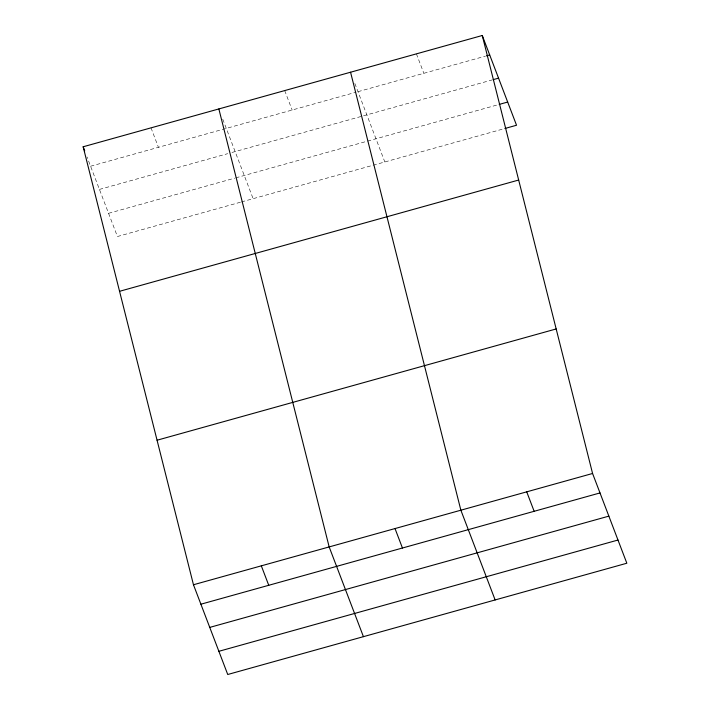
<?xml version="1.0" encoding="UTF-8"?>
<svg xmlns="http://www.w3.org/2000/svg" width="710" height="710" viewBox="0 0 710 710"><rect width="100%" height="100%" fill="white"/><g stroke="black" fill="none" stroke-linecap="round" stroke-linejoin="round"><path stroke-width="0.53" stroke-dasharray="3.55 2.66" d="M90.587 166.229L355.861 92.264M357.991 91.67L485.445 56.134M99.444 189.419L227.715 153.662M231.957 152.472L492.181 79.928M108.568 213.32L234.726 178.148M235.782 177.855L366.413 141.432M367.478 141.139L498.118 104.716M240.406 202.235L117.425 236.519L87.064 157.008M241.462 201.933L503.789 128.803M416.415 53.862L423.843 73.316M354.858 83.478L384.829 161.969M284.71 90.578L292.138 110.032M222.762 119.182L253.124 198.685M151.008 127.853L158.436 147.307"/><path stroke-width="1.06" d="M482.267 35.5L592.575 473.481L626.841 563.225L227.733 674.5L193.466 584.756L83.159 146.775L482.267 35.5L516.534 125.244L504.854 128.501M486.51 55.841L489.696 54.954M493.237 79.626L498.553 78.153M499.183 104.414L507.677 102.045M119.555 291.304L518.664 180.038M157.061 440.218L556.17 328.952M193.466 584.756L592.575 473.481M200.894 604.21L600.003 492.935M209.752 627.4L608.86 516.134M218.875 651.301L617.984 540.035M526.722 491.844L534.151 511.298M495.136 599.95L460.87 510.206L350.562 72.216M395.017 528.559L402.446 548.014M363.431 636.666L329.165 546.922L218.857 108.941M261.315 565.834L268.744 585.288M83.159 146.775L84.721 150.866"/></g></svg>
